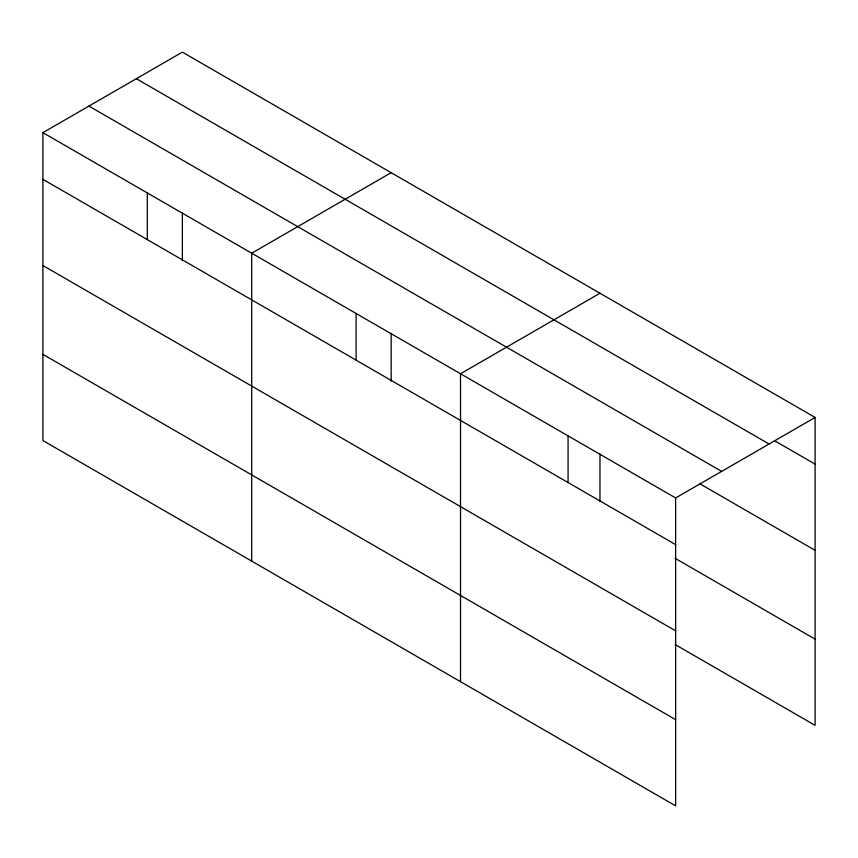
<?xml version="1.0" encoding="UTF-8"?>
<svg xmlns="http://www.w3.org/2000/svg" width="858" height="858" viewBox="0 0 858 858"><rect width="100%" height="100%" fill="white"/><g stroke="black" fill="none" stroke-linecap="round" stroke-linejoin="round"><path stroke-width="1.29" d="M42.9 132.658L675.632 497.962L675.632 805.866L42.9 440.551L42.9 132.658L182.368 52.134L815.1 417.449L815.1 725.342L675.149 644.54M391.162 172.694L251.705 253.207L251.705 561.1M599.967 293.243L460.51 373.766L460.51 681.66M675.632 497.962L815.1 417.449M774.624 440.744L815.1 464.114M136.336 78.711L769.079 444.015M88.921 106.092L721.664 471.396M699.442 483.547L815.1 550.321M42.9 179.333L675.632 544.637M675.149 558.333L815.1 639.135M42.9 265.53L675.632 630.834M42.9 354.354L675.632 719.658M599.967 453.957L599.967 501.673M568.071 435.864L568.071 482.528M391.162 333.397L391.162 381.124M356.102 313.481L356.102 360.156M182.368 212.848L182.368 260.575M147.297 192.932L147.297 239.607"/></g></svg>
